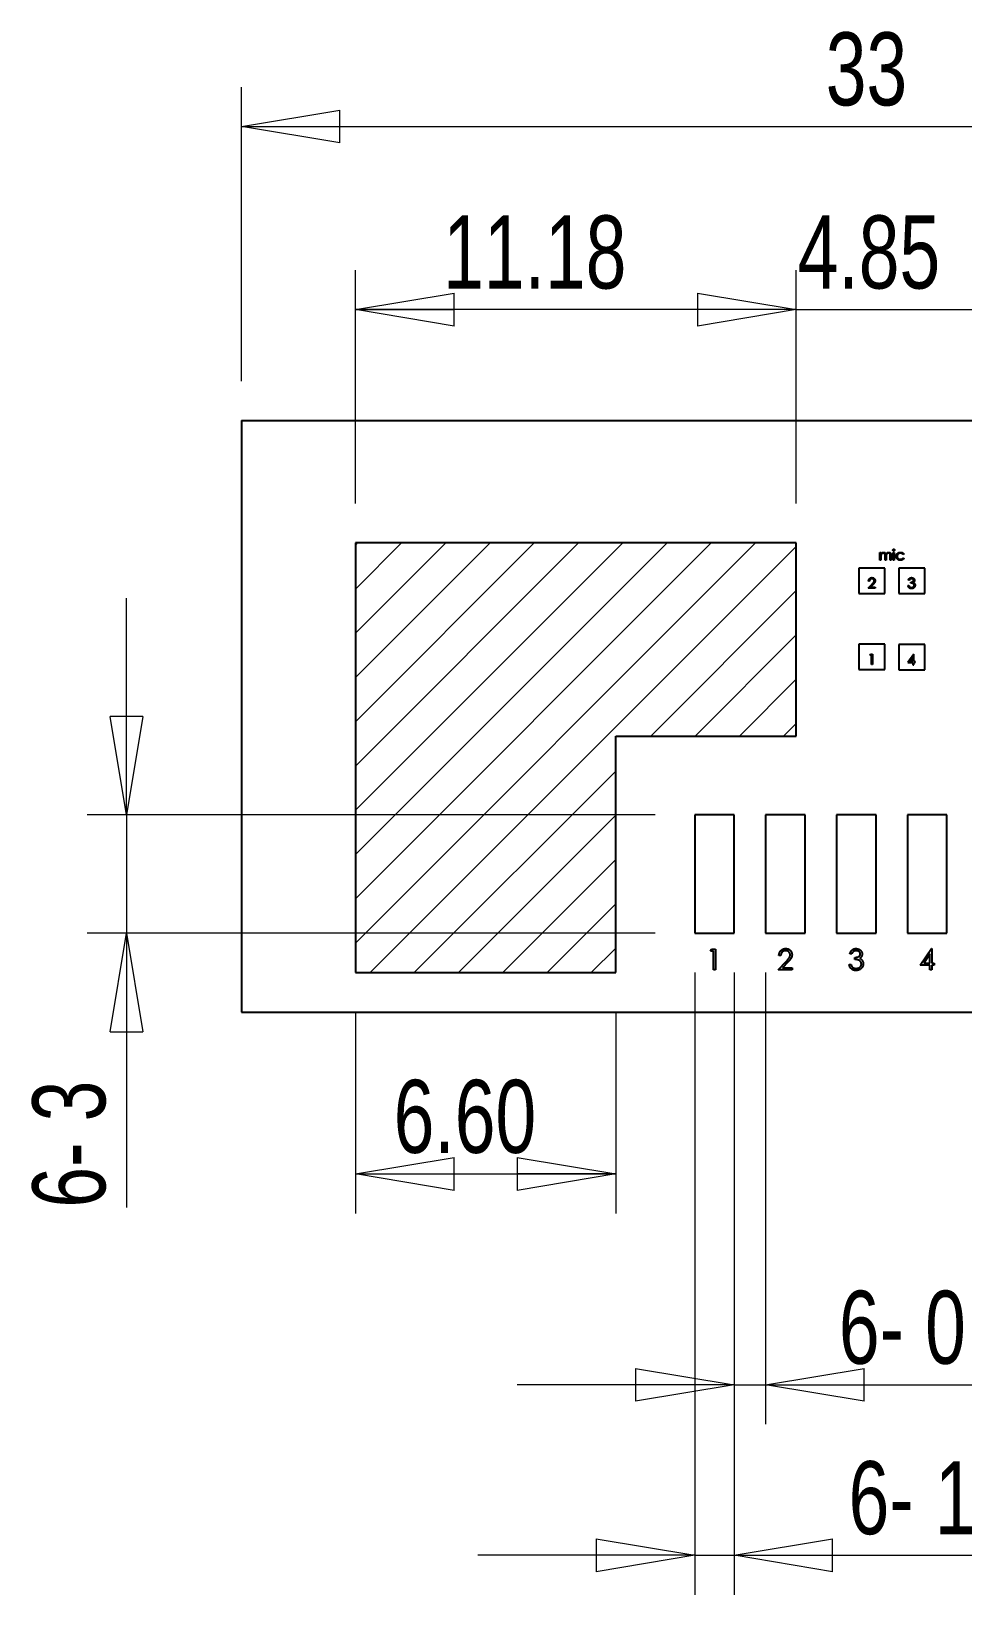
# Model space of a CAD drawing. Header units: millimetres. Extents: x 10 to 205, y 5 to 297.
# Drawn here: x 89.45 to 113.08, y 220.74 to 260.4 of the extents above; entities that cross this region are included whole.
import ezdxf

# ---------------------------------------------------------------- set-up
doc = ezdxf.new("R2010")
doc.units = ezdxf.units.MM
doc.styles.add('SLDTEXTSTYLE0', font='TXT', dxfattribs={"width": 0.75})
doc.dimstyles.new('SLDDIMSTYLE0', dxfattribs={"dimtxt": 1.852083, "dimasz": 2.5, "dimexe": 0, "dimexo": 0.0625, "dimgap": 0.463021, "dimtad": 1, "dimrnd": 1e-09, "dimzin": 12, "dimdsep": 46, "dimtxsty": 'SLDTEXTSTYLE0', "dimblk1": 'CLOSED', "dimblk2": 'CLOSED', "dimsah": 1, "dimcen": 0.09, "dimadec": 0, "dimazin": 3, "dimtfac": 1, "dimtofl": 0, "dimtmove": 0, "dimatfit": 3, "dimldrblk": 'CLOSED', "dimfxl": 1, "dimfrac": 2, "dimtolj": 1, "dimtzin": 12, "dimarcsym": 0})
doc.dimstyles.new('SLDDIMSTYLE1', dxfattribs={"dimtxt": 1.852083, "dimasz": 2.5, "dimexe": 0, "dimexo": 0.0625, "dimgap": 0.463021, "dimtad": 1, "dimrnd": 1e-09, "dimzin": 4, "dimdsep": 46, "dimtxsty": 'SLDTEXTSTYLE0', "dimblk1": 'CLOSED', "dimblk2": 'CLOSED', "dimsah": 1, "dimcen": 0.09, "dimadec": 0, "dimazin": 1, "dimtfac": 1, "dimtofl": 0, "dimtmove": 0, "dimatfit": 3, "dimldrblk": 'CLOSED', "dimfxl": 1, "dimfrac": 2, "dimtolj": 1, "dimtzin": 12, "dimarcsym": 0})
doc.dimstyles.new('SLDDIMSTYLE2', dxfattribs={"dimtxt": 1.852083, "dimasz": 2.5, "dimexe": 0, "dimexo": 0.0625, "dimgap": 0.463021, "dimtad": 1, "dimrnd": 1e-09, "dimzin": 12, "dimdsep": 46, "dimtxsty": 'SLDTEXTSTYLE0', "dimblk1": 'CLOSED', "dimblk2": 'CLOSED', "dimsah": 1, "dimcen": 0.09, "dimadec": 0, "dimazin": 3, "dimtfac": 1, "dimtmove": 0, "dimatfit": 0, "dimldrblk": 'CLOSED', "dimfxl": 1, "dimfrac": 2, "dimtolj": 1, "dimtzin": 12, "dimarcsym": 0})
doc.dimstyles.new('SLDDIMSTYLE3', dxfattribs={"dimtxt": 1.852083, "dimasz": 2.5, "dimexe": 0, "dimexo": 0.0625, "dimgap": 0.463021, "dimtad": 1, "dimrnd": 1e-09, "dimzin": 0, "dimdsep": 46, "dimtxsty": 'SLDTEXTSTYLE0', "dimblk1": 'CLOSED', "dimblk2": 'CLOSED', "dimsah": 1, "dimcen": 0.09, "dimadec": 0, "dimazin": 0, "dimtfac": 1, "dimtmove": 0, "dimatfit": 0, "dimldrblk": 'CLOSED', "dimfxl": 1, "dimfrac": 2, "dimtolj": 1, "dimtzin": 12, "dimarcsym": 0})

# ---------------------------------------------------------------- blocks, each defined once
blk = doc.blocks.new('SW_HATCH_1')
at = {"color": 0, "linetype": 'Continuous', "lineweight": 0}
for p, q in [((0, 0), (-0.039, -0.039)), ((1.123, 0), (-0.039, -1.162)), ((2.245, 0), (-0.039, -2.285)), ((3.368, 0), (-0.039, -3.407)), ((4.49, 0), (-0.039, -4.53)), ((5.613, 0), (-0.039, -5.652)), ((6.735, 0), (-0.039, -6.775)), ((7.858, 0), (-0.039, -7.897)), ((8.98, 0), (-0.039, -9.02)), ((10.103, 0), (-0.039, -10.142)), ((11.136, -0.09), (0.325, -10.9)), ((11.136, -1.212), (7.448, -4.9)), ((11.136, -2.335), (8.57, -4.9)), ((11.136, -3.457), (9.693, -4.9)), ((11.136, -4.58), (10.815, -4.9)), ((6.561, -5.787), (1.448, -10.9)), ((6.561, -6.91), (2.57, -10.9)), ((6.561, -8.032), (3.693, -10.9)), ((6.561, -9.155), (4.815, -10.9)), ((6.561, -10.277), (5.938, -10.9))]:
    blk.add_line(p, q, dxfattribs=at)
blk = doc.blocks.new('_Closed')
at = {"color": 0, "linetype": 'ByBlock', "lineweight": -2}
for p, q in [((-1, 0.166667), (0, 0)), ((-1, 0.166667), (-1, -0.166667)), ((0, 0), (-1, -0.166667)), ((0, 0), (-1, 0))]:
    blk.add_line(p, q, dxfattribs=at)
blk = doc.blocks.new('_D')
at = {"color": 7, "linetype": 'Continuous', "lineweight": 0}
for p, q in [((94.783, 251.523), (94.783, 258.984)), ((127.783, 251.523), (127.783, 258.984)), ((94.783, 257.984), (127.783, 257.984))]:
    blk.add_line(p, q, dxfattribs=at)
at = {"color": 7, "linetype": 'Continuous', "lineweight": 18, "xscale": 2.5, "yscale": 2.5, "rotation": 180}
blk.add_blockref('_Closed', (94.783, 257.984), dxfattribs=at)
at = {"color": 7, "linetype": 'Continuous', "lineweight": 18, "xscale": 2.5, "yscale": 2.5}
blk.add_blockref('_Closed', (127.783, 257.984), dxfattribs=at)
at = {"color": 7, "linetype": 'Continuous', "lineweight": 18, "insert": (109.608, 260.372), "char_height": 1.8521, "attachment_point": 1, "style": 'SLDTEXTSTYLE0'}
blk.add_mtext('33', dxfattribs=at)
blk = doc.blocks.new('_D_2')
at = {"color": 7, "linetype": 'Continuous', "lineweight": 0}
for p, q in [((97.683, 235.523), (97.683, 230.416)), ((104.283, 235.523), (104.283, 230.416)), ((97.683, 231.416), (104.283, 231.416))]:
    blk.add_line(p, q, dxfattribs=at)
at = {"color": 7, "linetype": 'Continuous', "lineweight": 18, "xscale": 2.5, "yscale": 2.5, "rotation": 180}
blk.add_blockref('_Closed', (97.683, 231.416), dxfattribs=at)
at = {"color": 7, "linetype": 'Continuous', "lineweight": 18, "xscale": 2.5, "yscale": 2.5}
blk.add_blockref('_Closed', (104.283, 231.416), dxfattribs=at)
at = {"color": 7, "linetype": 'Continuous', "lineweight": 18, "insert": (98.647, 233.803), "char_height": 1.8521, "attachment_point": 1, "style": 'SLDTEXTSTYLE0'}
blk.add_mtext('6.60', dxfattribs=at)
blk = doc.blocks.new('_D_3')
at = {"color": 7, "linetype": 'Continuous', "lineweight": 0}
for p, q in [((106.283, 236.523), (106.283, 220.743)), ((107.283, 236.523), (107.283, 220.743)), ((106.283, 221.743), (100.783, 221.743)), ((106.283, 221.743), (107.283, 221.743)), ((107.283, 221.743), (113.743, 221.743))]:
    blk.add_line(p, q, dxfattribs=at)
at = {"color": 7, "linetype": 'Continuous', "lineweight": 18, "xscale": 2.5, "yscale": 2.5}
blk.add_blockref('_Closed', (106.283, 221.743), dxfattribs=at)
at = {"color": 7, "linetype": 'Continuous', "lineweight": 18, "xscale": 2.5, "yscale": 2.5, "rotation": 180}
blk.add_blockref('_Closed', (107.283, 221.743), dxfattribs=at)
at = {"color": 7, "linetype": 'Continuous', "lineweight": 18, "attachment_point": 1, "style": 'SLDTEXTSTYLE0'}
for s, insert, char_height in [('6-', (110.187, 224.131), 1.8521), ('1', (112.375, 224.131), 1.852)]:
    blk.add_mtext(s, dxfattribs=dict(at, insert=insert, char_height=char_height))
blk = doc.blocks.new('_D_4')
at = {"color": 7, "linetype": 'Continuous', "lineweight": 0}
for p, q in [((91.869, 240.523), (91.869, 246.023)), ((105.283, 240.523), (90.869, 240.523)), ((91.869, 240.523), (91.869, 237.523)), ((105.283, 237.523), (90.869, 237.523)), ((91.869, 237.523), (91.869, 230.561))]:
    blk.add_line(p, q, dxfattribs=at)
at = {"color": 7, "linetype": 'Continuous', "lineweight": 18, "xscale": 2.5, "yscale": 2.5}
for p, rotation in [((91.869, 240.523), 270), ((91.869, 237.523), 90)]:
    blk.add_blockref('_Closed', p, dxfattribs=dict(at, rotation=rotation))
at = {"color": 7, "linetype": 'Continuous', "lineweight": 18, "attachment_point": 1, "rotation": 90, "style": 'SLDTEXTSTYLE0'}
for s, insert, char_height in [('3', (89.481, 232.749), 1.852), ('6-', (89.481, 230.561), 1.8521)]:
    blk.add_mtext(s, dxfattribs=dict(at, insert=insert, char_height=char_height))
blk = doc.blocks.new('_D_5')
at = {"color": 7, "linetype": 'Continuous', "lineweight": 0}
for p, q in [((107.283, 236.523), (107.283, 225.066)), ((108.083, 236.523), (108.083, 225.066)), ((107.283, 226.066), (101.783, 226.066)), ((107.283, 226.066), (108.083, 226.066)), ((108.083, 226.066), (116.917, 226.066))]:
    blk.add_line(p, q, dxfattribs=at)
at = {"color": 7, "linetype": 'Continuous', "lineweight": 18, "xscale": 2.5, "yscale": 2.5}
blk.add_blockref('_Closed', (107.283, 226.066), dxfattribs=at)
at = {"color": 7, "linetype": 'Continuous', "lineweight": 18, "xscale": 2.5, "yscale": 2.5, "rotation": 180}
blk.add_blockref('_Closed', (108.083, 226.066), dxfattribs=at)
at = {"color": 7, "linetype": 'Continuous', "lineweight": 18, "char_height": 1.8521, "attachment_point": 1, "style": 'SLDTEXTSTYLE0'}
for s, insert in [('6-', (109.941, 228.454)), ('0.80', (112.129, 228.454))]:
    blk.add_mtext(s, dxfattribs=dict(at, insert=insert))
blk = doc.blocks.new('_D_8')
at = {"color": 7, "linetype": 'Continuous', "lineweight": 0}
for p, q in [((97.683, 248.423), (97.683, 254.34)), ((108.858, 248.423), (108.858, 254.34)), ((108.858, 253.34), (97.683, 253.34))]:
    blk.add_line(p, q, dxfattribs=at)
at = {"color": 7, "linetype": 'Continuous', "lineweight": 18, "xscale": 2.5, "yscale": 2.5, "rotation": 180}
blk.add_blockref('_Closed', (97.683, 253.34), dxfattribs=at)
at = {"color": 7, "linetype": 'Continuous', "lineweight": 18, "xscale": 2.5, "yscale": 2.5}
blk.add_blockref('_Closed', (108.858, 253.34), dxfattribs=at)
at = {"color": 7, "linetype": 'Continuous', "lineweight": 18, "insert": (99.903, 255.727), "char_height": 1.8521, "attachment_point": 1, "style": 'SLDTEXTSTYLE0'}
blk.add_mtext('11.18', dxfattribs=at)
blk = doc.blocks.new('_D_9')
at = {"color": 7, "linetype": 'Continuous', "lineweight": 0}
for p, q in [((108.858, 248.423), (108.858, 254.34)), ((113.708, 248.423), (113.708, 254.34)), ((108.858, 253.34), (103.358, 253.34)), ((108.858, 253.34), (113.708, 253.34)), ((113.708, 253.34), (119.208, 253.34))]:
    blk.add_line(p, q, dxfattribs=at)
at = {"color": 7, "linetype": 'Continuous', "lineweight": 18, "xscale": 2.5, "yscale": 2.5}
blk.add_blockref('_Closed', (108.858, 253.34), dxfattribs=at)
at = {"color": 7, "linetype": 'Continuous', "lineweight": 18, "xscale": 2.5, "yscale": 2.5, "rotation": 180}
blk.add_blockref('_Closed', (113.708, 253.34), dxfattribs=at)
at = {"color": 7, "linetype": 'Continuous', "lineweight": 18, "insert": (108.896, 255.727), "char_height": 1.8521, "attachment_point": 1, "style": 'SLDTEXTSTYLE0'}
blk.add_mtext('4.85', dxfattribs=at)

msp = doc.modelspace()

# ---------------------------------------------------------------- linework, layer by layer
at = {"color": 7, "linetype": 'Continuous', "lineweight": 25}
for p, q in [((94.783, 250.523), (94.783, 235.523)), ((94.783, 250.523), (127.783, 250.523)), ((97.683, 247.423), (97.683, 236.523)), ((108.858, 247.423), (97.683, 247.423)), ((108.858, 242.523), (108.858, 247.423)), ((110.981, 247.18), (111.005, 247.18)), ((110.981, 246.986), (110.981, 247.18)), ((111.005, 247.18), (111.005, 247.146)), ((111.005, 247.068), (111.005, 246.986)), ((111.114, 246.986), (111.114, 247.085)), ((111.137, 247.061), (111.137, 246.986)), ((111.246, 246.986), (111.246, 247.091)), ((111.27, 247.091), (111.27, 246.986)), ((111.32, 247.18), (111.344, 247.18)), ((111.32, 246.986), (111.32, 247.18)), ((111.344, 247.18), (111.344, 246.986)), ((111.592, 247.138), (111.572, 247.125)), ((110.448, 246.783), (110.448, 246.143)), ((111.108, 246.783), (110.448, 246.783)), ((111.005, 246.986), (110.981, 246.986)), ((111.108, 246.143), (111.108, 246.783)), ((111.137, 246.986), (111.114, 246.986)), ((111.27, 246.986), (111.246, 246.986)), ((111.344, 246.986), (111.32, 246.986)), ((111.458, 246.783), (111.458, 246.143)), ((112.118, 246.783), (111.458, 246.783)), ((111.572, 247.04), (111.592, 247.027)), ((112.118, 246.143), (112.118, 246.783)), ((110.684, 246.27), (110.787, 246.379)), ((110.864, 246.27), (110.684, 246.27)), ((110.718, 246.453), (110.695, 246.453)), ((110.807, 246.368), (110.741, 246.297)), ((110.741, 246.297), (110.864, 246.297)), ((110.864, 246.297), (110.864, 246.27)), ((111.694, 246.341), (111.718, 246.341)), ((111.728, 246.473), (111.705, 246.473)), ((111.769, 246.402), (111.769, 246.429)), ((110.448, 246.143), (111.108, 246.143)), ((111.458, 246.143), (112.118, 246.143)), ((110.448, 244.853), (110.448, 244.213)), ((111.108, 244.853), (110.448, 244.853)), ((111.108, 244.213), (111.108, 244.853)), ((111.458, 244.843), (111.458, 244.203)), ((112.118, 244.843), (111.458, 244.843)), ((112.118, 244.203), (112.118, 244.843)), ((110.725, 244.577), (110.741, 244.604)), ((110.766, 244.577), (110.725, 244.577)), ((110.741, 244.604), (110.79, 244.604)), ((110.766, 244.34), (110.766, 244.577)), ((110.79, 244.34), (110.766, 244.34)), ((110.79, 244.604), (110.79, 244.34)), ((111.839, 244.601), (111.694, 244.391)), ((111.694, 244.391), (111.82, 244.391)), ((111.741, 244.418), (111.82, 244.533)), ((111.82, 244.418), (111.741, 244.418)), ((111.82, 244.533), (111.82, 244.418)), ((111.82, 244.391), (111.82, 244.33)), ((111.82, 244.33), (111.844, 244.33)), ((111.844, 244.601), (111.839, 244.601)), ((111.844, 244.418), (111.844, 244.601)), ((111.874, 244.418), (111.844, 244.418)), ((111.844, 244.33), (111.844, 244.391)), ((111.844, 244.391), (111.874, 244.391)), ((111.874, 244.391), (111.874, 244.418)), ((110.448, 244.213), (111.108, 244.213)), ((111.458, 244.203), (112.118, 244.203)), ((104.283, 242.523), (108.858, 242.523)), ((104.283, 236.523), (104.283, 242.523)), ((107.283, 240.523), (106.283, 240.523)), ((106.283, 240.523), (106.283, 237.523)), ((107.283, 237.523), (107.283, 240.523)), ((109.083, 240.523), (108.083, 240.523)), ((108.083, 240.523), (108.083, 237.523)), ((109.083, 237.523), (109.083, 240.523)), ((110.883, 240.523), (109.883, 240.523)), ((109.883, 240.523), (109.883, 237.523)), ((110.883, 237.523), (110.883, 240.523)), ((111.683, 240.523), (111.683, 237.523)), ((112.683, 240.523), (111.683, 240.523)), ((112.683, 237.523), (112.683, 240.523)), ((106.283, 237.523), (107.283, 237.523)), ((108.083, 237.523), (109.083, 237.523)), ((109.883, 237.523), (110.883, 237.523)), ((111.683, 237.523), (112.683, 237.523)), ((106.681, 237.065), (106.712, 237.119)), ((106.763, 237.065), (106.681, 237.065)), ((106.712, 237.119), (106.81, 237.119)), ((106.763, 236.59), (106.763, 237.065)), ((106.81, 237.119), (106.81, 236.59)), ((108.4, 236.59), (108.605, 236.809)), ((108.468, 236.956), (108.42, 236.956)), ((108.646, 236.785), (108.513, 236.644)), ((110.268, 236.997), (110.22, 236.997)), ((110.349, 236.854), (110.349, 236.909)), ((112, 236.712), (112.289, 237.132)), ((112.251, 236.996), (112.093, 236.766)), ((112.093, 236.766), (112.251, 236.766)), ((112.251, 236.766), (112.251, 236.996)), ((112.289, 237.132), (112.298, 237.132)), ((112.298, 237.132), (112.298, 236.766)), ((112.298, 236.766), (112.36, 236.766)), ((112.36, 236.766), (112.36, 236.712)), ((97.683, 236.523), (104.283, 236.523)), ((106.81, 236.59), (106.763, 236.59)), ((108.76, 236.59), (108.4, 236.59)), ((108.513, 236.644), (108.76, 236.644)), ((108.76, 236.644), (108.76, 236.59)), ((110.2, 236.732), (110.247, 236.732)), ((112.251, 236.712), (112, 236.712)), ((112.251, 236.59), (112.251, 236.712)), ((112.298, 236.59), (112.251, 236.59)), ((112.298, 236.712), (112.298, 236.59)), ((112.36, 236.712), (112.298, 236.712)), ((94.783, 235.523), (127.783, 235.523))]:
    msp.add_line(p, q, dxfattribs=at)
for points, knots in [([(111.005, 247.146), (111.007, 247.149), (111.011, 247.155), (111.018, 247.162), (111.025, 247.168), (111.03, 247.172), (111.032, 247.173)], [0, 0, 0, 0, 0.283595, 0.543395, 0.780646, 1, 1, 1, 1]), ([(111.068, 247.159), (111.065, 247.159), (111.059, 247.159), (111.051, 247.157), (111.042, 247.154), (111.035, 247.149), (111.028, 247.143), (111.021, 247.137), (111.016, 247.129), (111.013, 247.122), (111.011, 247.116), (111.009, 247.111), (111.008, 247.105), (111.007, 247.099), (111.006, 247.092), (111.005, 247.084), (111.005, 247.076), (111.005, 247.07), (111.005, 247.068)], [0, 0, 0, 0, 0.068677, 0.136871, 0.206114, 0.277538, 0.349772, 0.421251, 0.492911, 0.567027, 0.606614, 0.649704, 0.697303, 0.749086, 0.804881, 0.865485, 0.930237, 1, 1, 1, 1]), ([(111.032, 247.173), (111.035, 247.175), (111.041, 247.178), (111.051, 247.181), (111.061, 247.183), (111.068, 247.183), (111.072, 247.183)], [0, 0, 0, 0, 0.253734, 0.503035, 0.750014, 1, 1, 1, 1]), ([(111.114, 247.085), (111.114, 247.087), (111.114, 247.093), (111.113, 247.1), (111.113, 247.107), (111.113, 247.114), (111.112, 247.119), (111.111, 247.124), (111.11, 247.128), (111.109, 247.133), (111.107, 247.138), (111.103, 247.143), (111.099, 247.148), (111.094, 247.152), (111.088, 247.155), (111.082, 247.158), (111.075, 247.159), (111.07, 247.159), (111.068, 247.159)], [0, 0, 0, 0, 0.08253, 0.158779, 0.227738, 0.289946, 0.345499, 0.393896, 0.436374, 0.472122, 0.536384, 0.599078, 0.661948, 0.726311, 0.791771, 0.858647, 0.927305, 1, 1, 1, 1]), ([(111.072, 247.183), (111.074, 247.183), (111.079, 247.183), (111.085, 247.182), (111.092, 247.18), (111.099, 247.177), (111.105, 247.175), (111.11, 247.171), (111.115, 247.167), (111.119, 247.163), (111.123, 247.157), (111.127, 247.151), (111.13, 247.144), (111.132, 247.139), (111.133, 247.136)], [0, 0, 0, 0, 0.084152, 0.166532, 0.248836, 0.331246, 0.412957, 0.490494, 0.566156, 0.639987, 0.716765, 0.802144, 0.895833, 1, 1, 1, 1]), ([(111.133, 247.136), (111.134, 247.138), (111.136, 247.142), (111.14, 247.147), (111.143, 247.152), (111.147, 247.156), (111.151, 247.161), (111.155, 247.164), (111.16, 247.168), (111.166, 247.172), (111.173, 247.176), (111.183, 247.18), (111.194, 247.183), (111.201, 247.183), (111.204, 247.183)], [0, 0, 0, 0, 0.071766, 0.141226, 0.209116, 0.27484, 0.339483, 0.402476, 0.464942, 0.526833, 0.647415, 0.765562, 0.881615, 1, 1, 1, 1]), ([(111.2, 247.159), (111.197, 247.159), (111.191, 247.159), (111.182, 247.157), (111.174, 247.153), (111.166, 247.149), (111.159, 247.143), (111.153, 247.136), (111.148, 247.129), (111.145, 247.122), (111.143, 247.115), (111.141, 247.11), (111.14, 247.104), (111.139, 247.097), (111.138, 247.089), (111.138, 247.08), (111.137, 247.071), (111.137, 247.065), (111.137, 247.061)], [0, 0, 0, 0, 0.068158, 0.134707, 0.201865, 0.270788, 0.340024, 0.408083, 0.476813, 0.547346, 0.58564, 0.628865, 0.677153, 0.730803, 0.789807, 0.854325, 0.924365, 1, 1, 1, 1]), ([(111.246, 247.091), (111.246, 247.094), (111.246, 247.098), (111.246, 247.105), (111.245, 247.111), (111.245, 247.117), (111.244, 247.122), (111.243, 247.126), (111.243, 247.13), (111.241, 247.134), (111.239, 247.139), (111.235, 247.144), (111.231, 247.148), (111.226, 247.152), (111.22, 247.155), (111.214, 247.158), (111.207, 247.159), (111.202, 247.159), (111.2, 247.159)], [0, 0, 0, 0, 0.078343, 0.150563, 0.216151, 0.27568, 0.328707, 0.375904, 0.417302, 0.452693, 0.517265, 0.581217, 0.645322, 0.712024, 0.78013, 0.850218, 0.922649, 1, 1, 1, 1]), ([(111.204, 247.183), (111.207, 247.183), (111.214, 247.183), (111.223, 247.181), (111.232, 247.177), (111.24, 247.173), (111.247, 247.168), (111.253, 247.161), (111.258, 247.153), (111.262, 247.146), (111.264, 247.14), (111.265, 247.135), (111.267, 247.129), (111.268, 247.122), (111.269, 247.115), (111.269, 247.108), (111.27, 247.099), (111.27, 247.094), (111.27, 247.091)], [0, 0, 0, 0, 0.075604, 0.147965, 0.218797, 0.28947, 0.359724, 0.429708, 0.500497, 0.574429, 0.613947, 0.657155, 0.703973, 0.754939, 0.809707, 0.868833, 0.932385, 1, 1, 1, 1]), ([(111.31, 247.241), (111.31, 247.242), (111.311, 247.245), (111.312, 247.248), (111.314, 247.252), (111.317, 247.255), (111.32, 247.258), (111.324, 247.26), (111.328, 247.261), (111.331, 247.261), (111.332, 247.261)], [0, 0, 0, 0, 0.12329, 0.242149, 0.363437, 0.489745, 0.618115, 0.744894, 0.868932, 1, 1, 1, 1]), ([(111.332, 247.22), (111.331, 247.22), (111.328, 247.22), (111.324, 247.222), (111.32, 247.224), (111.317, 247.226), (111.314, 247.229), (111.312, 247.233), (111.311, 247.237), (111.31, 247.239), (111.31, 247.241)], [0, 0, 0, 0, 0.131867, 0.256661, 0.384213, 0.513365, 0.640443, 0.761085, 0.879146, 1, 1, 1, 1]), ([(111.332, 247.261), (111.334, 247.261), (111.337, 247.261), (111.341, 247.26), (111.345, 247.258), (111.348, 247.255), (111.351, 247.252), (111.353, 247.248), (111.354, 247.245), (111.354, 247.242), (111.354, 247.241)], [0, 0, 0, 0, 0.131899, 0.258284, 0.384341, 0.51198, 0.638632, 0.75923, 0.877412, 1, 1, 1, 1]), ([(111.354, 247.241), (111.354, 247.239), (111.354, 247.237), (111.353, 247.233), (111.351, 247.229), (111.348, 247.226), (111.345, 247.224), (111.341, 247.222), (111.337, 247.22), (111.334, 247.22), (111.332, 247.22)], [0, 0, 0, 0, 0.120162, 0.237546, 0.357497, 0.484917, 0.613329, 0.74015, 0.867301, 1, 1, 1, 1]), ([(111.395, 247.081), (111.395, 247.084), (111.395, 247.088), (111.396, 247.095), (111.397, 247.101), (111.399, 247.108), (111.401, 247.114), (111.403, 247.121), (111.406, 247.127), (111.409, 247.133), (111.413, 247.138), (111.417, 247.144), (111.421, 247.149), (111.426, 247.154), (111.431, 247.158), (111.436, 247.162), (111.442, 247.166), (111.448, 247.17), (111.454, 247.173), (111.461, 247.176), (111.467, 247.178), (111.474, 247.18), (111.481, 247.181), (111.488, 247.182), (111.496, 247.183), (111.501, 247.183), (111.503, 247.183)], [0, 0, 0, 0, 0.041291, 0.082136, 0.122636, 0.162831, 0.203007, 0.243526, 0.284173, 0.32541, 0.366855, 0.407551, 0.448187, 0.488683, 0.529015, 0.569843, 0.61137, 0.653238, 0.695446, 0.737751, 0.780043, 0.822807, 0.865978, 0.909595, 0.954231, 1, 1, 1, 1]), ([(111.501, 246.983), (111.498, 246.983), (111.49, 246.983), (111.48, 246.984), (111.469, 246.987), (111.459, 246.99), (111.45, 246.994), (111.441, 246.999), (111.433, 247.005), (111.425, 247.011), (111.418, 247.019), (111.412, 247.026), (111.407, 247.035), (111.403, 247.043), (111.399, 247.052), (111.397, 247.062), (111.395, 247.071), (111.395, 247.078), (111.395, 247.081)], [0, 0, 0, 0, 0.069559, 0.136335, 0.201096, 0.26445, 0.327005, 0.389391, 0.451976, 0.51567, 0.578973, 0.640167, 0.69974, 0.758685, 0.81782, 0.876984, 0.937634, 1, 1, 1, 1]), ([(111.502, 247.159), (111.499, 247.159), (111.493, 247.159), (111.485, 247.158), (111.477, 247.156), (111.469, 247.154), (111.462, 247.151), (111.455, 247.147), (111.448, 247.142), (111.442, 247.137), (111.437, 247.132), (111.432, 247.126), (111.428, 247.119), (111.425, 247.113), (111.422, 247.106), (111.42, 247.099), (111.419, 247.091), (111.419, 247.086), (111.419, 247.083)], [0, 0, 0, 0, 0.069522, 0.136921, 0.201969, 0.265462, 0.328248, 0.390817, 0.45355, 0.517542, 0.580738, 0.641922, 0.701597, 0.760313, 0.818757, 0.877718, 0.938094, 1, 1, 1, 1]), ([(111.419, 247.083), (111.419, 247.08), (111.419, 247.073), (111.421, 247.063), (111.425, 247.054), (111.429, 247.045), (111.435, 247.036), (111.442, 247.028), (111.45, 247.022), (111.459, 247.016), (111.469, 247.012), (111.479, 247.009), (111.49, 247.007), (111.498, 247.007), (111.502, 247.007)], [0, 0, 0, 0, 0.080525, 0.159965, 0.240321, 0.322529, 0.405024, 0.486597, 0.567865, 0.651333, 0.736238, 0.821529, 0.909005, 1, 1, 1, 1]), ([(111.572, 247.125), (111.57, 247.128), (111.566, 247.133), (111.558, 247.14), (111.55, 247.146), (111.542, 247.151), (111.532, 247.155), (111.523, 247.157), (111.512, 247.159), (111.505, 247.159), (111.502, 247.159)], [0, 0, 0, 0, 0.128324, 0.252584, 0.373506, 0.493364, 0.614609, 0.73847, 0.865995, 1, 1, 1, 1]), ([(111.503, 247.183), (111.507, 247.183), (111.513, 247.183), (111.522, 247.182), (111.531, 247.18), (111.54, 247.177), (111.549, 247.174), (111.557, 247.17), (111.564, 247.166), (111.571, 247.162), (111.577, 247.157), (111.582, 247.151), (111.587, 247.145), (111.59, 247.14), (111.592, 247.138)], [0, 0, 0, 0, 0.091269, 0.182081, 0.27191, 0.362049, 0.450066, 0.533976, 0.613602, 0.690198, 0.765413, 0.841437, 0.919733, 1, 1, 1, 1]), ([(111.592, 247.027), (111.591, 247.026), (111.588, 247.022), (111.584, 247.017), (111.58, 247.013), (111.576, 247.009), (111.571, 247.005), (111.566, 247.001), (111.56, 246.998), (111.555, 246.994), (111.549, 246.992), (111.543, 246.989), (111.536, 246.987), (111.53, 246.986), (111.523, 246.984), (111.516, 246.984), (111.509, 246.983), (111.504, 246.983), (111.501, 246.983)], [0, 0, 0, 0, 0.059633, 0.119069, 0.178197, 0.236957, 0.295932, 0.355856, 0.416473, 0.477742, 0.539903, 0.602538, 0.665422, 0.729765, 0.794829, 0.861827, 0.930011, 1, 1, 1, 1]), ([(111.502, 247.007), (111.505, 247.007), (111.512, 247.007), (111.522, 247.008), (111.532, 247.011), (111.541, 247.015), (111.549, 247.02), (111.558, 247.026), (111.565, 247.032), (111.57, 247.038), (111.572, 247.04)], [0, 0, 0, 0, 0.129981, 0.255447, 0.377298, 0.498442, 0.619372, 0.741857, 0.868564, 1, 1, 1, 1]), ([(110.695, 246.453), (110.695, 246.456), (110.695, 246.462), (110.696, 246.471), (110.698, 246.48), (110.701, 246.488), (110.705, 246.496), (110.709, 246.503), (110.714, 246.51), (110.72, 246.516), (110.726, 246.522), (110.733, 246.527), (110.74, 246.532), (110.748, 246.535), (110.755, 246.538), (110.764, 246.54), (110.772, 246.541), (110.778, 246.541), (110.781, 246.541)], [0, 0, 0, 0, 0.068791, 0.135103, 0.198979, 0.261904, 0.323495, 0.385195, 0.446969, 0.509765, 0.572251, 0.633405, 0.693251, 0.752583, 0.812579, 0.873275, 0.93555, 1, 1, 1, 1]), ([(110.78, 246.514), (110.778, 246.514), (110.773, 246.514), (110.768, 246.513), (110.762, 246.512), (110.756, 246.51), (110.751, 246.508), (110.746, 246.505), (110.742, 246.502), (110.737, 246.498), (110.733, 246.494), (110.73, 246.489), (110.727, 246.484), (110.724, 246.479), (110.722, 246.473), (110.72, 246.467), (110.719, 246.46), (110.719, 246.455), (110.718, 246.453)], [0, 0, 0, 0, 0.0644387, 0.1265469, 0.1868872, 0.2458775, 0.3040409, 0.3621912, 0.4209759, 0.4806603, 0.5406003, 0.6006891, 0.6619358, 0.7244425, 0.7890384, 0.8563138, 0.926352, 1, 1, 1, 1]), ([(110.837, 246.46), (110.837, 246.462), (110.837, 246.466), (110.836, 246.471), (110.835, 246.476), (110.833, 246.481), (110.831, 246.486), (110.828, 246.49), (110.824, 246.494), (110.82, 246.498), (110.816, 246.502), (110.812, 246.505), (110.807, 246.508), (110.802, 246.51), (110.797, 246.512), (110.791, 246.513), (110.785, 246.514), (110.782, 246.514), (110.78, 246.514)], [0, 0, 0, 0, 0.061965, 0.122122, 0.180988, 0.239933, 0.299906, 0.359989, 0.421776, 0.486576, 0.551535, 0.615018, 0.677259, 0.73973, 0.80305, 0.866495, 0.931973, 1, 1, 1, 1]), ([(110.781, 246.541), (110.784, 246.541), (110.789, 246.541), (110.798, 246.54), (110.806, 246.538), (110.813, 246.536), (110.82, 246.532), (110.827, 246.528), (110.833, 246.523), (110.839, 246.518), (110.844, 246.512), (110.848, 246.506), (110.852, 246.499), (110.855, 246.492), (110.858, 246.485), (110.86, 246.478), (110.861, 246.47), (110.861, 246.465), (110.861, 246.463)], [0, 0, 0, 0, 0.069475, 0.136517, 0.200789, 0.26383, 0.325735, 0.387291, 0.449509, 0.512968, 0.576275, 0.63758, 0.697903, 0.757172, 0.816599, 0.876653, 0.93729, 1, 1, 1, 1]), ([(110.787, 246.379), (110.789, 246.382), (110.794, 246.387), (110.801, 246.394), (110.807, 246.401), (110.813, 246.407), (110.817, 246.413), (110.821, 246.418), (110.825, 246.423), (110.828, 246.428), (110.832, 246.435), (110.835, 246.443), (110.837, 246.452), (110.837, 246.458), (110.837, 246.46)], [0, 0, 0, 0, 0.110803, 0.212829, 0.306101, 0.390647, 0.466924, 0.534481, 0.593587, 0.644557, 0.7362, 0.825024, 0.911986, 1, 1, 1, 1]), ([(110.861, 246.463), (110.861, 246.459), (110.86, 246.452), (110.858, 246.441), (110.855, 246.43), (110.851, 246.422), (110.847, 246.415), (110.843, 246.41), (110.839, 246.404), (110.834, 246.397), (110.828, 246.391), (110.822, 246.383), (110.815, 246.376), (110.81, 246.37), (110.807, 246.368)], [0, 0, 0, 0, 0.098702, 0.195672, 0.292422, 0.391343, 0.444462, 0.504229, 0.570352, 0.642546, 0.722288, 0.807921, 0.90047, 1, 1, 1, 1]), ([(111.783, 246.263), (111.78, 246.263), (111.774, 246.263), (111.766, 246.264), (111.758, 246.266), (111.751, 246.268), (111.744, 246.271), (111.737, 246.274), (111.731, 246.278), (111.725, 246.283), (111.719, 246.288), (111.714, 246.294), (111.709, 246.3), (111.705, 246.307), (111.702, 246.315), (111.699, 246.323), (111.696, 246.332), (111.695, 246.338), (111.694, 246.341)], [0, 0, 0, 0, 0.065541, 0.128963, 0.190377, 0.250092, 0.308548, 0.366398, 0.424542, 0.48317, 0.542243, 0.601739, 0.662506, 0.724856, 0.789128, 0.856346, 0.926295, 1, 1, 1, 1]), ([(111.705, 246.473), (111.705, 246.476), (111.706, 246.481), (111.709, 246.489), (111.712, 246.496), (111.715, 246.502), (111.719, 246.508), (111.723, 246.514), (111.728, 246.519), (111.733, 246.524), (111.739, 246.528), (111.744, 246.531), (111.75, 246.534), (111.756, 246.537), (111.763, 246.539), (111.769, 246.54), (111.776, 246.541), (111.781, 246.541), (111.783, 246.541)], [0, 0, 0, 0, 0.072625, 0.141977, 0.208985, 0.273957, 0.336889, 0.398745, 0.460116, 0.520825, 0.580994, 0.640152, 0.698622, 0.757271, 0.816427, 0.876254, 0.937165, 1, 1, 1, 1]), ([(111.718, 246.341), (111.719, 246.339), (111.72, 246.335), (111.722, 246.329), (111.724, 246.324), (111.727, 246.319), (111.729, 246.315), (111.732, 246.311), (111.735, 246.307), (111.738, 246.305), (111.739, 246.304)], [0, 0, 0, 0, 0.14977, 0.291316, 0.425966, 0.55216, 0.671527, 0.786122, 0.895325, 1, 1, 1, 1]), ([(111.784, 246.514), (111.781, 246.514), (111.775, 246.514), (111.766, 246.512), (111.758, 246.509), (111.752, 246.506), (111.748, 246.502), (111.745, 246.499), (111.742, 246.496), (111.739, 246.492), (111.736, 246.488), (111.733, 246.484), (111.731, 246.479), (111.729, 246.475), (111.728, 246.473)], [0, 0, 0, 0, 0.122712, 0.239685, 0.351816, 0.463766, 0.520818, 0.579448, 0.640604, 0.705298, 0.773634, 0.844669, 0.920057, 1, 1, 1, 1]), ([(111.739, 246.304), (111.74, 246.303), (111.743, 246.301), (111.748, 246.298), (111.753, 246.296), (111.759, 246.294), (111.764, 246.292), (111.77, 246.291), (111.777, 246.29), (111.781, 246.29), (111.783, 246.29)], [0, 0, 0, 0, 0.1182713, 0.2361775, 0.3556629, 0.4759042, 0.6001273, 0.7286081, 0.8613135, 1, 1, 1, 1]), ([(111.769, 246.429), (111.772, 246.429), (111.779, 246.429), (111.788, 246.431), (111.797, 246.433), (111.805, 246.435), (111.813, 246.439), (111.82, 246.442), (111.825, 246.447), (111.829, 246.451), (111.833, 246.456), (111.835, 246.461), (111.837, 246.467), (111.837, 246.471), (111.837, 246.473)], [0, 0, 0, 0, 0.110166, 0.215787, 0.318027, 0.417574, 0.51165, 0.596162, 0.672935, 0.74367, 0.810677, 0.874059, 0.936696, 1, 1, 1, 1]), ([(111.85, 246.346), (111.85, 246.349), (111.85, 246.354), (111.848, 246.361), (111.845, 246.368), (111.841, 246.374), (111.836, 246.38), (111.831, 246.386), (111.824, 246.39), (111.818, 246.393), (111.812, 246.396), (111.808, 246.397), (111.803, 246.398), (111.797, 246.399), (111.791, 246.4), (111.784, 246.401), (111.777, 246.402), (111.772, 246.402), (111.769, 246.402)], [0, 0, 0, 0, 0.066909, 0.133485, 0.201035, 0.271234, 0.34288, 0.413836, 0.485977, 0.56023, 0.599884, 0.644055, 0.691892, 0.744688, 0.801492, 0.862858, 0.929328, 1, 1, 1, 1]), ([(111.783, 246.541), (111.787, 246.541), (111.794, 246.541), (111.804, 246.539), (111.813, 246.536), (111.823, 246.532), (111.831, 246.527), (111.839, 246.521), (111.845, 246.514), (111.851, 246.506), (111.855, 246.498), (111.858, 246.49), (111.86, 246.481), (111.86, 246.475), (111.861, 246.472)], [0, 0, 0, 0, 0.090254, 0.17854, 0.266093, 0.354631, 0.441886, 0.525747, 0.608114, 0.690197, 0.770821, 0.848326, 0.924012, 1, 1, 1, 1]), ([(111.874, 246.348), (111.874, 246.345), (111.874, 246.337), (111.871, 246.326), (111.868, 246.316), (111.862, 246.305), (111.856, 246.296), (111.848, 246.287), (111.839, 246.28), (111.829, 246.274), (111.819, 246.269), (111.807, 246.266), (111.795, 246.263), (111.787, 246.263), (111.783, 246.263)], [0, 0, 0, 0, 0.079648, 0.158922, 0.239619, 0.322609, 0.406035, 0.487602, 0.569685, 0.653036, 0.737436, 0.822478, 0.909748, 1, 1, 1, 1]), ([(111.783, 246.29), (111.786, 246.29), (111.79, 246.29), (111.797, 246.291), (111.804, 246.292), (111.81, 246.294), (111.816, 246.297), (111.822, 246.299), (111.827, 246.303), (111.832, 246.307), (111.836, 246.311), (111.84, 246.316), (111.843, 246.32), (111.846, 246.325), (111.848, 246.33), (111.849, 246.335), (111.85, 246.341), (111.85, 246.344), (111.85, 246.346)], [0, 0, 0, 0, 0.076072, 0.148752, 0.218403, 0.28576, 0.350598, 0.414964, 0.478069, 0.541761, 0.60435, 0.664075, 0.721464, 0.777587, 0.832644, 0.887844, 0.94346, 1, 1, 1, 1]), ([(111.837, 246.473), (111.837, 246.474), (111.837, 246.477), (111.836, 246.481), (111.835, 246.485), (111.833, 246.488), (111.831, 246.492), (111.828, 246.495), (111.825, 246.499), (111.822, 246.502), (111.818, 246.505), (111.814, 246.507), (111.809, 246.509), (111.805, 246.511), (111.8, 246.512), (111.795, 246.513), (111.789, 246.514), (111.785, 246.514), (111.784, 246.514)], [0, 0, 0, 0, 0.055275, 0.109966, 0.163247, 0.218076, 0.273301, 0.330909, 0.390995, 0.454176, 0.518862, 0.583311, 0.648517, 0.715031, 0.782502, 0.852323, 0.924928, 1, 1, 1, 1]), ([(111.861, 246.472), (111.86, 246.47), (111.86, 246.464), (111.859, 246.456), (111.856, 246.449), (111.853, 246.442), (111.849, 246.435), (111.843, 246.429), (111.837, 246.423), (111.832, 246.42), (111.83, 246.418)], [0, 0, 0, 0, 0.128068, 0.250608, 0.37063, 0.490072, 0.610375, 0.734313, 0.863217, 1, 1, 1, 1]), ([(111.83, 246.418), (111.832, 246.417), (111.838, 246.414), (111.846, 246.409), (111.853, 246.403), (111.856, 246.398), (111.858, 246.395)], [0, 0, 0, 0, 0.25388, 0.503009, 0.750291, 1, 1, 1, 1]), ([(111.858, 246.395), (111.86, 246.394), (111.862, 246.39), (111.865, 246.385), (111.868, 246.379), (111.87, 246.373), (111.872, 246.367), (111.873, 246.361), (111.874, 246.355), (111.874, 246.351), (111.874, 246.348)], [0, 0, 0, 0, 0.128136, 0.254173, 0.378112, 0.501712, 0.623986, 0.747096, 0.872875, 1, 1, 1, 1]), ([(108.42, 236.956), (108.421, 236.962), (108.421, 236.975), (108.424, 236.993), (108.428, 237.01), (108.434, 237.026), (108.441, 237.042), (108.45, 237.056), (108.46, 237.07), (108.471, 237.083), (108.484, 237.095), (108.497, 237.105), (108.512, 237.113), (108.526, 237.12), (108.542, 237.126), (108.558, 237.13), (108.575, 237.132), (108.587, 237.132), (108.593, 237.132)], [0, 0, 0, 0, 0.068791, 0.135103, 0.198979, 0.261904, 0.323495, 0.385195, 0.446969, 0.509765, 0.572251, 0.633405, 0.693251, 0.752583, 0.812579, 0.873275, 0.93555, 1, 1, 1, 1]), ([(108.59, 237.078), (108.586, 237.078), (108.578, 237.078), (108.566, 237.076), (108.555, 237.074), (108.544, 237.07), (108.534, 237.066), (108.524, 237.06), (108.515, 237.054), (108.506, 237.046), (108.498, 237.038), (108.491, 237.028), (108.485, 237.018), (108.479, 237.008), (108.475, 236.996), (108.472, 236.983), (108.469, 236.97), (108.468, 236.961), (108.468, 236.956)], [0, 0, 0, 0, 0.064439, 0.126547, 0.186887, 0.245878, 0.304041, 0.362191, 0.420976, 0.48066, 0.5406, 0.600689, 0.661936, 0.724443, 0.789038, 0.856314, 0.926352, 1, 1, 1, 1]), ([(108.705, 236.971), (108.705, 236.975), (108.705, 236.982), (108.703, 236.992), (108.701, 237.002), (108.697, 237.012), (108.692, 237.021), (108.687, 237.03), (108.68, 237.039), (108.672, 237.047), (108.664, 237.054), (108.655, 237.06), (108.645, 237.066), (108.635, 237.07), (108.625, 237.074), (108.614, 237.076), (108.602, 237.078), (108.594, 237.078), (108.59, 237.078)], [0, 0, 0, 0, 0.061965, 0.122122, 0.180988, 0.239933, 0.299906, 0.359989, 0.421776, 0.486576, 0.551535, 0.615018, 0.677259, 0.73973, 0.80305, 0.866495, 0.931973, 1, 1, 1, 1]), ([(108.593, 237.132), (108.599, 237.132), (108.61, 237.132), (108.627, 237.13), (108.643, 237.126), (108.658, 237.121), (108.672, 237.114), (108.685, 237.106), (108.697, 237.097), (108.709, 237.086), (108.719, 237.074), (108.728, 237.061), (108.736, 237.048), (108.742, 237.035), (108.747, 237.021), (108.75, 237.006), (108.752, 236.991), (108.753, 236.98), (108.753, 236.975)], [0, 0, 0, 0, 0.069475, 0.136517, 0.200789, 0.26383, 0.325735, 0.387291, 0.449509, 0.512968, 0.576275, 0.63758, 0.697903, 0.757172, 0.816599, 0.876653, 0.93729, 1, 1, 1, 1]), ([(108.605, 236.809), (108.61, 236.814), (108.62, 236.824), (108.633, 236.839), (108.646, 236.852), (108.656, 236.865), (108.666, 236.876), (108.674, 236.887), (108.681, 236.896), (108.688, 236.907), (108.695, 236.92), (108.701, 236.937), (108.705, 236.954), (108.705, 236.965), (108.705, 236.971)], [0, 0, 0, 0, 0.110803, 0.212829, 0.306101, 0.390647, 0.466924, 0.534481, 0.593587, 0.644557, 0.7362, 0.825024, 0.911986, 1, 1, 1, 1]), ([(108.753, 236.975), (108.753, 236.968), (108.752, 236.953), (108.748, 236.932), (108.741, 236.911), (108.733, 236.894), (108.724, 236.881), (108.717, 236.87), (108.708, 236.858), (108.698, 236.845), (108.687, 236.831), (108.674, 236.817), (108.661, 236.801), (108.651, 236.791), (108.646, 236.785)], [0, 0, 0, 0, 0.098702, 0.195672, 0.292422, 0.391343, 0.444462, 0.504229, 0.570352, 0.642546, 0.722288, 0.807921, 0.90047, 1, 1, 1, 1]), ([(110.22, 236.997), (110.222, 237.002), (110.224, 237.012), (110.229, 237.027), (110.235, 237.041), (110.242, 237.054), (110.249, 237.067), (110.258, 237.078), (110.267, 237.088), (110.278, 237.097), (110.288, 237.106), (110.3, 237.113), (110.312, 237.119), (110.324, 237.124), (110.337, 237.128), (110.35, 237.13), (110.364, 237.132), (110.373, 237.132), (110.378, 237.132)], [0, 0, 0, 0, 0.072625, 0.141977, 0.208985, 0.273957, 0.336889, 0.398745, 0.460116, 0.520825, 0.580994, 0.640152, 0.698622, 0.757271, 0.816427, 0.876254, 0.937165, 1, 1, 1, 1]), ([(110.379, 237.078), (110.372, 237.078), (110.361, 237.078), (110.344, 237.074), (110.328, 237.068), (110.316, 237.061), (110.307, 237.055), (110.301, 237.049), (110.294, 237.042), (110.289, 237.034), (110.283, 237.026), (110.278, 237.017), (110.273, 237.007), (110.269, 237), (110.268, 236.997)], [0, 0, 0, 0, 0.122712, 0.239685, 0.351816, 0.463766, 0.520818, 0.579448, 0.640604, 0.705298, 0.773634, 0.844669, 0.920057, 1, 1, 1, 1]), ([(110.349, 236.909), (110.356, 236.909), (110.369, 236.909), (110.387, 236.912), (110.405, 236.915), (110.422, 236.921), (110.437, 236.927), (110.45, 236.935), (110.461, 236.943), (110.47, 236.952), (110.477, 236.963), (110.482, 236.973), (110.484, 236.984), (110.485, 236.991), (110.485, 236.995)], [0, 0, 0, 0, 0.110166, 0.215787, 0.318027, 0.417574, 0.51165, 0.596162, 0.672935, 0.74367, 0.810677, 0.874059, 0.936696, 1, 1, 1, 1]), ([(110.512, 236.742), (110.512, 236.747), (110.511, 236.757), (110.508, 236.772), (110.502, 236.786), (110.494, 236.799), (110.484, 236.811), (110.473, 236.822), (110.459, 236.831), (110.447, 236.837), (110.436, 236.841), (110.427, 236.844), (110.416, 236.846), (110.405, 236.849), (110.393, 236.851), (110.379, 236.852), (110.365, 236.853), (110.354, 236.854), (110.349, 236.854)], [0, 0, 0, 0, 0.066909, 0.133485, 0.201035, 0.271234, 0.34288, 0.413836, 0.485977, 0.56023, 0.599884, 0.644055, 0.691892, 0.744688, 0.801492, 0.862858, 0.929328, 1, 1, 1, 1]), ([(110.378, 237.132), (110.385, 237.132), (110.398, 237.132), (110.419, 237.128), (110.438, 237.122), (110.456, 237.114), (110.473, 237.104), (110.489, 237.092), (110.502, 237.078), (110.513, 237.063), (110.521, 237.046), (110.528, 237.03), (110.532, 237.012), (110.532, 237.001), (110.532, 236.995)], [0, 0, 0, 0, 0.0902542, 0.1785398, 0.266093, 0.354631, 0.4418862, 0.5257469, 0.6081136, 0.6901973, 0.7708215, 0.8483262, 0.9240117, 1, 1, 1, 1]), ([(110.485, 236.995), (110.485, 236.998), (110.485, 237.003), (110.483, 237.011), (110.481, 237.019), (110.478, 237.027), (110.473, 237.034), (110.468, 237.041), (110.462, 237.047), (110.455, 237.054), (110.447, 237.059), (110.439, 237.064), (110.43, 237.069), (110.421, 237.072), (110.411, 237.075), (110.4, 237.077), (110.39, 237.078), (110.382, 237.078), (110.379, 237.078)], [0, 0, 0, 0, 0.055275, 0.109966, 0.163247, 0.218076, 0.273301, 0.330909, 0.390995, 0.454176, 0.518862, 0.583311, 0.648517, 0.715031, 0.782502, 0.852323, 0.924928, 1, 1, 1, 1]), ([(110.532, 236.995), (110.532, 236.989), (110.532, 236.978), (110.529, 236.962), (110.524, 236.947), (110.517, 236.933), (110.508, 236.92), (110.498, 236.908), (110.485, 236.896), (110.476, 236.889), (110.471, 236.886)], [0, 0, 0, 0, 0.128068, 0.250608, 0.37063, 0.490072, 0.610375, 0.734313, 0.863217, 1, 1, 1, 1]), ([(110.471, 236.886), (110.476, 236.883), (110.487, 236.878), (110.503, 236.867), (110.516, 236.855), (110.524, 236.846), (110.528, 236.841)], [0, 0, 0, 0, 0.25388, 0.503009, 0.750291, 1, 1, 1, 1]), ([(110.528, 236.841), (110.531, 236.837), (110.536, 236.831), (110.542, 236.819), (110.547, 236.808), (110.552, 236.797), (110.555, 236.785), (110.558, 236.772), (110.559, 236.76), (110.559, 236.751), (110.56, 236.747)], [0, 0, 0, 0, 0.128136, 0.254173, 0.378112, 0.501712, 0.623986, 0.747096, 0.872875, 1, 1, 1, 1]), ([(110.376, 236.576), (110.371, 236.576), (110.36, 236.577), (110.343, 236.578), (110.328, 236.582), (110.313, 236.586), (110.299, 236.591), (110.285, 236.598), (110.272, 236.606), (110.26, 236.616), (110.249, 236.626), (110.239, 236.638), (110.23, 236.651), (110.222, 236.665), (110.215, 236.68), (110.209, 236.696), (110.204, 236.714), (110.201, 236.726), (110.2, 236.732)], [0, 0, 0, 0, 0.065541, 0.128963, 0.190377, 0.250092, 0.308548, 0.366398, 0.424542, 0.48317, 0.542243, 0.601739, 0.662506, 0.724856, 0.789128, 0.856346, 0.926295, 1, 1, 1, 1]), ([(110.247, 236.732), (110.249, 236.728), (110.251, 236.72), (110.255, 236.709), (110.26, 236.698), (110.265, 236.689), (110.27, 236.68), (110.276, 236.672), (110.282, 236.665), (110.287, 236.661), (110.289, 236.659)], [0, 0, 0, 0, 0.14977, 0.291316, 0.425966, 0.55216, 0.671527, 0.786122, 0.895325, 1, 1, 1, 1]), ([(110.289, 236.659), (110.292, 236.657), (110.298, 236.652), (110.307, 236.646), (110.318, 236.641), (110.328, 236.637), (110.34, 236.634), (110.352, 236.632), (110.364, 236.631), (110.373, 236.63), (110.377, 236.63)], [0, 0, 0, 0, 0.118271, 0.236178, 0.355663, 0.475904, 0.600127, 0.728608, 0.861313, 1, 1, 1, 1]), ([(110.56, 236.747), (110.559, 236.739), (110.559, 236.725), (110.554, 236.703), (110.546, 236.682), (110.536, 236.661), (110.523, 236.642), (110.507, 236.625), (110.49, 236.61), (110.47, 236.598), (110.448, 236.588), (110.425, 236.581), (110.401, 236.577), (110.385, 236.576), (110.376, 236.576)], [0, 0, 0, 0, 0.079648, 0.158922, 0.239619, 0.322609, 0.406035, 0.487602, 0.569685, 0.653036, 0.737436, 0.822478, 0.909748, 1, 1, 1, 1]), ([(110.377, 236.63), (110.382, 236.631), (110.392, 236.631), (110.406, 236.632), (110.42, 236.635), (110.432, 236.639), (110.444, 236.643), (110.455, 236.649), (110.466, 236.656), (110.475, 236.664), (110.484, 236.672), (110.491, 236.681), (110.498, 236.69), (110.503, 236.7), (110.507, 236.71), (110.51, 236.721), (110.512, 236.731), (110.512, 236.739), (110.512, 236.742)], [0, 0, 0, 0, 0.076072, 0.148752, 0.218403, 0.28576, 0.350598, 0.414964, 0.478069, 0.541761, 0.60435, 0.664075, 0.721464, 0.777587, 0.832644, 0.887844, 0.94346, 1, 1, 1, 1])]:
    msp.add_open_spline(points, degree=3, knots=knots, dxfattribs=at)

# ---------------------------------------------------------------- block references
at = {"color": 7, "linetype": 'Continuous', "lineweight": 0}
msp.add_blockref('SW_HATCH_1', (97.723, 247.423), dxfattribs=at)

# ---------------------------------------------------------------- dimensions: what is measured, and where the dimension line sits
at = {"color": 7, "linetype": 'Continuous', "lineweight": 18}
for base, p1, p2, dimstyle, picture, middle in [((127.783, 257.984), (94.783, 250.523), (127.783, 250.523), 'SLDDIMSTYLE0', '_D', (110.977, 257.984)), ((97.683166923, 253.33991655), (108.858166923, 247.4225916), (97.683166923, 247.4225916), 'SLDDIMSTYLE0', '_D_8', (102.980825184, 253.33991655)), ((113.708, 253.34), (108.858, 247.423), (113.708, 247.423), 'SLDDIMSTYLE2', '_D_9', (111.29, 253.34)), ((104.283, 231.416), (97.683, 236.523), (104.283, 236.523), 'SLDDIMSTYLE1', '_D_2', (101.041, 231.416))]:
    dim = msp.add_linear_dim(base=base, p1=p1, p2=p2, dimstyle=dimstyle, dxfattribs=at)
    dim.commit()
    dim.dimension.update_dxf_attribs({"geometry": picture, "text_midpoint": middle, "dimtype": 160})
dim = msp.add_linear_dim(base=(91.869, 237.523), p1=(106.283, 240.523), p2=(106.283, 237.523), angle=90, text='6-<>', dimstyle='SLDDIMSTYLE2', dxfattribs=at)
dim.commit()
dim.dimension.update_dxf_attribs({"geometry": '_D_4', "text_midpoint": (91.869, 232.339), "dimtype": 160})
for base, p1, p2, dimstyle, picture, middle in [((107.283, 221.743), (106.283, 237.523), (107.283, 237.523), 'SLDDIMSTYLE2', '_D_3', (111.965, 221.743)), ((108.083, 226.066), (107.283, 237.523), (108.083, 237.523), 'SLDDIMSTYLE3', '_D_5', (113.429, 226.066))]:
    dim = msp.add_linear_dim(base=base, p1=p1, p2=p2, text='6-<>', dimstyle=dimstyle, dxfattribs=at)
    dim.commit()
    dim.dimension.update_dxf_attribs({"geometry": picture, "text_midpoint": middle, "dimtype": 160})

doc.saveas('drawing.dxf')
